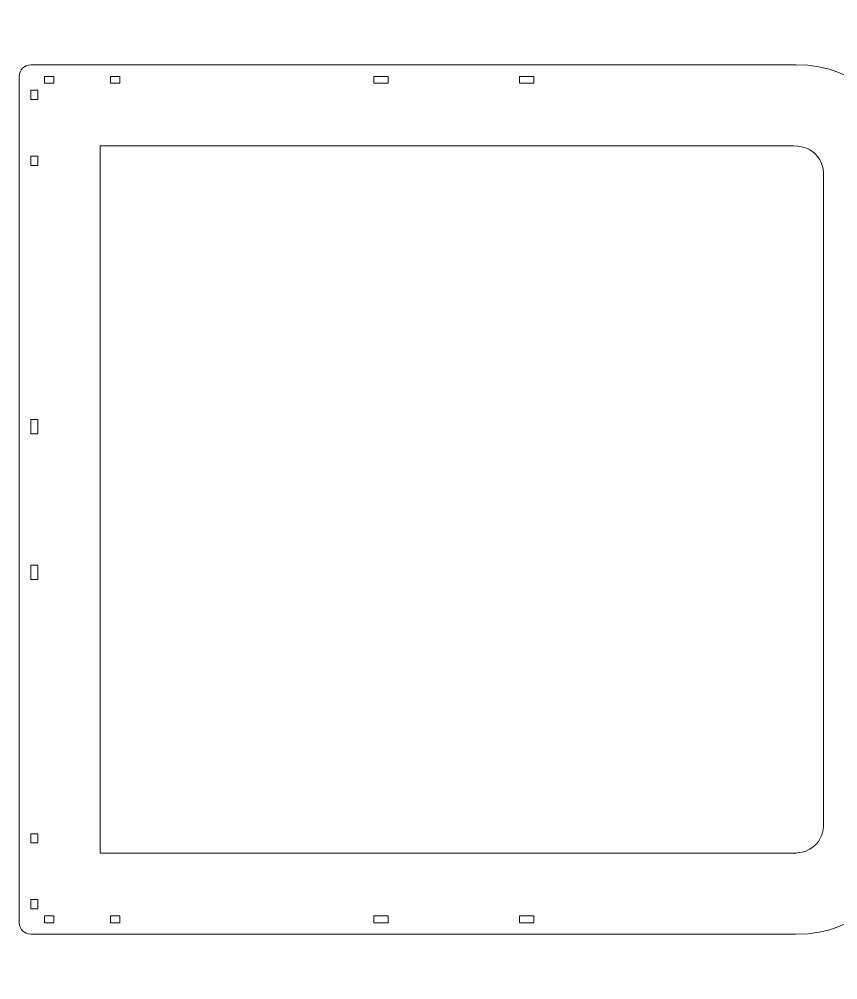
# Model space of a CAD drawing. Header units: millimetres. Extents: x -824 to 903, y -527 to 785.
# Drawn here: x -416.1 to -62.9, y -526.8 to -112.4 of the extents above; entities that cross this region are included whole.
import ezdxf

# ---------------------------------------------------------------- set-up
doc = ezdxf.new("R2010")
doc.units = ezdxf.units.MM
doc.header["$MEASUREMENT"] = 0
doc.layers.add('Camada 1', color=7, linetype='Continuous')

msp = doc.modelspace()

# ---------------------------------------------------------------- linework, layer by layer
at = {"layer": 'Camada 1', "color": 250, "lineweight": 9}
for points, knots in [([(-33.9859, -460.3039), (-33.9859, -460.3039), (-33.95, -413.2754), (-33.95, -413.2754), (-33.95, -413.2754), (-33.95, -413.2754), (-17.2478, -413.2754), (-17.2478, -413.2754), (-17.2478, -413.2754), (-16.602, -416.7493), (-13.6277, -433.8933), (-12.9724, -435.8659), (-12.9724, -435.8659), (-12.2849, -437.9355), (-5.3875, -455.9676), (-4.6896, -457.2332), (-4.6896, -457.2332), (-3.6372, -459.1415), (6.4325, -475.6172), (7.3485, -476.7332), (7.3485, -476.7332), (8.7331, -478.42), (21.6334, -492.7814), (22.7385, -493.7128), (22.7385, -493.7128), (24.4075, -495.1193), (39.7084, -506.8889), (40.9653, -507.6036), (40.9653, -507.6036), (42.8607, -508.6814), (60.0535, -517.467), (61.4181, -517.9402), (61.4181, -517.9402), (63.4818, -518.6558), (81.9795, -524.159), (83.4116, -524.3765), (83.4116, -524.3765), (85.5927, -524.7076), (104.7914, -526.752), (106.2304, -526.6954), (106.2304, -526.6954), (108.551, -526.6042), (127.6054, -525.141), (129.0507, -524.8239), (129.0507, -524.8239), (129.0507, -524.8239), (151.834, -518.7188), (151.834, -518.7188), (151.834, -518.7188), (151.834, -518.7188), (161.6047, -524.3515), (161.6047, -524.3515), (161.6047, -524.3515), (161.6047, -524.3515), (165.0638, -524.8046), (165.0638, -524.8046), (165.0638, -524.8046), (165.0638, -524.8046), (181.6641, -520.3452), (181.6641, -520.3452), (181.6641, -520.3452), (181.6641, -520.3452), (184.4304, -518.2196), (184.4304, -518.2196), (184.4304, -518.2196), (184.4304, -518.2196), (193.0153, -503.328), (193.0153, -503.328), (193.0153, -503.328), (193.0153, -503.328), (193.4684, -499.8691), (193.4684, -499.8691), (193.4684, -499.8691), (193.4684, -499.8691), (189.0089, -483.2687), (189.0089, -483.2687), (189.0089, -483.2687), (189.0089, -483.2687), (186.8834, -480.5023), (186.8834, -480.5023), (186.8834, -480.5023), (186.8834, -480.5023), (171.9918, -471.9175), (171.9918, -471.9175), (171.9918, -471.9175), (171.9918, -471.9175), (168.5328, -471.4643), (168.5328, -471.4643), (168.5328, -471.4643), (168.5328, -471.4643), (151.9324, -475.924), (151.9324, -475.924), (151.9324, -475.924), (151.9324, -475.924), (149.1662, -478.0494), (149.1662, -478.0494), (149.1662, -478.0494), (149.1662, -478.0494), (143.5311, -487.8238), (143.5311, -487.8238), (143.5311, -487.8238), (143.5311, -487.8238), (123.2106, -493.2688), (123.2106, -493.2688), (123.2106, -493.2688), (123.2106, -493.2688), (106.2189, -494.6061), (106.2189, -494.6061), (106.2189, -494.6061), (106.2189, -494.6061), (89.2682, -492.8245), (89.2682, -492.8245), (89.2682, -492.8245), (89.2682, -492.8245), (72.926, -487.9838), (72.926, -487.9838), (72.926, -487.9838), (72.926, -487.9838), (57.7396, -480.2459), (57.7396, -480.2459), (57.7396, -480.2459), (57.7396, -480.2459), (44.2176, -469.8701), (44.2176, -469.8701), (44.2176, -469.8701), (44.2176, -469.8701), (32.8129, -457.2039), (32.8129, -457.2039), (32.8129, -457.2039), (32.8129, -457.2039), (23.9074, -442.6713), (23.9074, -442.6713), (23.9074, -442.6713), (23.9074, -442.6713), (17.7994, -426.7593), (17.7994, -426.7593), (17.7994, -426.7593), (17.7994, -426.7593), (14.6933, -410.0006), (14.6933, -410.0006), (14.6933, -410.0006), (14.6933, -410.0006), (14.6933, -351.5742), (14.6933, -351.5742), (14.6933, -351.5742), (14.6933, -351.5742), (46.6847, -351.5742), (46.6847, -351.5742), (46.6847, -351.5742), (46.6847, -351.5742), (46.6847, -339.2986), (46.6847, -339.2986), (46.6847, -339.2986), (46.6847, -339.2986), (48.1901, -336.2233), (48.1901, -336.2233), (48.1901, -336.2233), (52.7993, -325.7287), (52.7993, -313.4369), (48.1901, -302.9424), (48.1901, -302.9424), (48.1901, -302.9424), (46.6847, -299.8671), (46.6847, -299.8671), (46.6847, -299.8671), (46.6847, -299.8671), (46.6847, -287.5914), (46.6847, -287.5914), (46.6847, -287.5914), (46.6847, -287.5914), (14.6933, -287.5914), (14.6933, -287.5914), (14.6933, -287.5914), (14.6933, -287.5914), (14.6933, -229.1651), (14.6933, -229.1651), (14.6933, -229.1651), (14.6933, -229.1651), (17.7994, -212.4064), (17.7994, -212.4064), (17.7994, -212.4064), (17.7994, -212.4064), (23.9074, -196.4944), (23.9074, -196.4944), (23.9074, -196.4944), (23.9074, -196.4944), (32.8129, -181.9618), (32.8129, -181.9618), (32.8129, -181.9618), (32.8129, -181.9618), (44.2176, -169.2955), (44.2176, -169.2955), (44.2176, -169.2955), (44.2176, -169.2955), (57.7396, -158.9198), (57.7396, -158.9198), (57.7396, -158.9198), (57.7396, -158.9198), (72.926, -151.1819), (72.926, -151.1819), (72.926, -151.1819), (72.926, -151.1819), (89.2682, -146.3412), (89.2682, -146.3412), (89.2682, -146.3412), (89.2682, -146.3412), (106.2189, -144.5595), (106.2189, -144.5595), (106.2189, -144.5595), (106.2189, -144.5595), (123.2106, -145.8968), (123.2106, -145.8968), (123.2106, -145.8968), (123.2106, -145.8968), (143.5311, -151.3419), (143.5311, -151.3419), (143.5311, -151.3419), (143.5311, -151.3419), (149.1662, -161.1162), (149.1662, -161.1162), (149.1662, -161.1162), (149.1662, -161.1162), (151.9324, -163.2417), (151.9324, -163.2417), (151.9324, -163.2417), (151.9324, -163.2417), (168.5328, -167.7013), (168.5328, -167.7013), (168.5328, -167.7013), (168.5328, -167.7013), (171.9918, -167.2481), (171.9918, -167.2481), (171.9918, -167.2481), (171.9918, -167.2481), (186.8834, -158.6633), (186.8834, -158.6633), (186.8834, -158.6633), (186.8834, -158.6633), (189.0089, -155.897), (189.0089, -155.897), (189.0089, -155.897), (189.0089, -155.897), (193.4684, -139.2966), (193.4684, -139.2966), (193.4684, -139.2966), (193.4684, -139.2966), (193.0153, -135.8377), (193.0153, -135.8377), (193.0153, -135.8377), (193.0153, -135.8377), (184.4304, -120.946), (184.4304, -120.946), (184.4304, -120.946), (184.4304, -120.946), (181.6641, -118.8205), (181.6641, -118.8205), (181.6641, -118.8205), (181.6641, -118.8205), (165.0638, -114.3611), (165.0638, -114.3611), (165.0638, -114.3611), (165.0638, -114.3611), (161.6047, -114.8141), (161.6047, -114.8141), (161.6047, -114.8141), (161.6047, -114.8141), (151.834, -120.4468), (151.834, -120.4468), (151.834, -120.4468), (151.2244, -120.5268), (131.2115, -114.5739), (128.2387, -114.2023), (128.2387, -114.2023), (126.1389, -113.9398), (106.8101, -112.3965), (105.4061, -112.4703), (105.4061, -112.4703), (103.405, -112.5754), (83.9397, -114.6199), (82.6041, -114.9498), (82.6041, -114.9498), (80.488, -115.4725), (61.9688, -120.9345), (60.6529, -121.5306), (60.6529, -121.5306), (58.6684, -122.4297), (41.453, -131.1761), (40.2684, -132.0017), (40.2684, -132.0017), (38.4797, -133.2484), (23.1487, -144.9837), (22.1335, -146.012), (22.1335, -146.012), (20.603, -147.5625), (7.6657, -161.8971), (6.8555, -163.0926), (6.8555, -163.0926), (5.6334, -164.8957), (-4.4756, -181.3491), (-5.0539, -182.6714), (-5.0539, -182.6714), (-5.9298, -184.6739), (-12.866, -202.6793), (-13.196, -204.0927), (-13.196, -204.0927), (-13.196, -204.0927), (-17.2478, -225.8902), (-17.2478, -225.8902), (-17.2478, -225.8902), (-17.2478, -225.8902), (-33.95, -225.8902), (-33.95, -225.8902), (-33.95, -225.8902), (-33.95, -225.8902), (-33.9859, -178.8618), (-33.9859, -178.8618), (-33.9859, -178.8618), (-34.0068, -151.3817), (-53.8359, -132.0421), (-80.8057, -132.0421), (-80.8057, -132.0421), (-80.8057, -132.0421), (-411.0669, -132.0421), (-411.0669, -132.0421), (-411.0669, -132.0421), (-413.8443, -132.133), (-415.9746, -134.2633), (-416.0655, -137.0407), (-416.0655, -137.0407), (-416.0655, -137.0407), (-416.0655, -502.1249), (-416.0655, -502.1249), (-416.0655, -502.1249), (-415.9746, -504.9023), (-413.8443, -507.0327), (-411.0669, -507.1235), (-411.0669, -507.1235), (-411.0669, -507.1235), (-80.8057, -507.1235), (-80.8057, -507.1235), (-80.8057, -507.1235), (-53.495, -507.1235), (-34.0068, -487.6728), (-33.9859, -460.3039)], [0, 0, 0, 0, 0.01149425, 0.01149425, 0.01149425, 0.01149425, 0.02298851, 0.02298851, 0.02298851, 0.02298851, 0.03448276, 0.03448276, 0.03448276, 0.03448276, 0.04597701, 0.04597701, 0.04597701, 0.04597701, 0.05747126, 0.05747126, 0.05747126, 0.05747126, 0.06896552, 0.06896552, 0.06896552, 0.06896552, 0.08045977, 0.08045977, 0.08045977, 0.08045977, 0.09195402, 0.09195402, 0.09195402, 0.09195402, 0.10344828, 0.10344828, 0.10344828, 0.10344828, 0.11494253, 0.11494253, 0.11494253, 0.11494253, 0.12643678, 0.12643678, 0.12643678, 0.12643678, 0.13793103, 0.13793103, 0.13793103, 0.13793103, 0.14942529, 0.14942529, 0.14942529, 0.14942529, 0.16091954, 0.16091954, 0.16091954, 0.16091954, 0.17241379, 0.17241379, 0.17241379, 0.17241379, 0.18390805, 0.18390805, 0.18390805, 0.18390805, 0.1954023, 0.1954023, 0.1954023, 0.1954023, 0.20689655, 0.20689655, 0.20689655, 0.20689655, 0.2183908, 0.2183908, 0.2183908, 0.2183908, 0.22988506, 0.22988506, 0.22988506, 0.22988506, 0.24137931, 0.24137931, 0.24137931, 0.24137931, 0.25287356, 0.25287356, 0.25287356, 0.25287356, 0.26436782, 0.26436782, 0.26436782, 0.26436782, 0.27586207, 0.27586207, 0.27586207, 0.27586207, 0.28735632, 0.28735632, 0.28735632, 0.28735632, 0.29885057, 0.29885057, 0.29885057, 0.29885057, 0.31034483, 0.31034483, 0.31034483, 0.31034483, 0.32183908, 0.32183908, 0.32183908, 0.32183908, 0.33333333, 0.33333333, 0.33333333, 0.33333333, 0.34482759, 0.34482759, 0.34482759, 0.34482759, 0.35632184, 0.35632184, 0.35632184, 0.35632184, 0.36781609, 0.36781609, 0.36781609, 0.36781609, 0.37931034, 0.37931034, 0.37931034, 0.37931034, 0.3908046, 0.3908046, 0.3908046, 0.3908046, 0.40229885, 0.40229885, 0.40229885, 0.40229885, 0.4137931, 0.4137931, 0.4137931, 0.4137931, 0.42528736, 0.42528736, 0.42528736, 0.42528736, 0.43678161, 0.43678161, 0.43678161, 0.43678161, 0.44827586, 0.44827586, 0.44827586, 0.44827586, 0.45977011, 0.45977011, 0.45977011, 0.45977011, 0.47126437, 0.47126437, 0.47126437, 0.47126437, 0.48275862, 0.48275862, 0.48275862, 0.48275862, 0.49425287, 0.49425287, 0.49425287, 0.49425287, 0.50574713, 0.50574713, 0.50574713, 0.50574713, 0.51724138, 0.51724138, 0.51724138, 0.51724138, 0.52873563, 0.52873563, 0.52873563, 0.52873563, 0.54022989, 0.54022989, 0.54022989, 0.54022989, 0.55172414, 0.55172414, 0.55172414, 0.55172414, 0.56321839, 0.56321839, 0.56321839, 0.56321839, 0.57471264, 0.57471264, 0.57471264, 0.57471264, 0.5862069, 0.5862069, 0.5862069, 0.5862069, 0.59770115, 0.59770115, 0.59770115, 0.59770115, 0.6091954, 0.6091954, 0.6091954, 0.6091954, 0.62068966, 0.62068966, 0.62068966, 0.62068966, 0.63218391, 0.63218391, 0.63218391, 0.63218391, 0.64367816, 0.64367816, 0.64367816, 0.64367816, 0.65517241, 0.65517241, 0.65517241, 0.65517241, 0.66666667, 0.66666667, 0.66666667, 0.66666667, 0.67816092, 0.67816092, 0.67816092, 0.67816092, 0.68965517, 0.68965517, 0.68965517, 0.68965517, 0.70114943, 0.70114943, 0.70114943, 0.70114943, 0.71264368, 0.71264368, 0.71264368, 0.71264368, 0.72413793, 0.72413793, 0.72413793, 0.72413793, 0.73563218, 0.73563218, 0.73563218, 0.73563218, 0.74712644, 0.74712644, 0.74712644, 0.74712644, 0.75862069, 0.75862069, 0.75862069, 0.75862069, 0.77011494, 0.77011494, 0.77011494, 0.77011494, 0.7816092, 0.7816092, 0.7816092, 0.7816092, 0.79310345, 0.79310345, 0.79310345, 0.79310345, 0.8045977, 0.8045977, 0.8045977, 0.8045977, 0.81609195, 0.81609195, 0.81609195, 0.81609195, 0.82758621, 0.82758621, 0.82758621, 0.82758621, 0.83908046, 0.83908046, 0.83908046, 0.83908046, 0.85057471, 0.85057471, 0.85057471, 0.85057471, 0.86206897, 0.86206897, 0.86206897, 0.86206897, 0.87356322, 0.87356322, 0.87356322, 0.87356322, 0.88505747, 0.88505747, 0.88505747, 0.88505747, 0.89655172, 0.89655172, 0.89655172, 0.89655172, 0.90804598, 0.90804598, 0.90804598, 0.90804598, 0.91954023, 0.91954023, 0.91954023, 0.91954023, 0.93103448, 0.93103448, 0.93103448, 0.93103448, 0.94252874, 0.94252874, 0.94252874, 0.94252874, 0.95402299, 0.95402299, 0.95402299, 0.95402299, 0.96551724, 0.96551724, 0.96551724, 0.96551724, 0.97701149, 0.97701149, 0.97701149, 0.97701149, 1, 1, 1, 1]), ([(-405.0988, -140.0399), (-405.0988, -140.0399), (-401.0999, -140.0399), (-401.0999, -140.0399), (-401.0999, -140.0399), (-401.0999, -140.0399), (-401.0999, -137.0407), (-401.0999, -137.0407), (-401.0999, -137.0407), (-401.0999, -137.0407), (-405.0988, -137.0407), (-405.0988, -137.0407), (-405.0988, -137.0407), (-405.0988, -137.0407), (-405.0988, -140.0399), (-405.0988, -140.0399)], [0, 0, 0, 0, 0.2, 0.2, 0.2, 0.2, 0.4, 0.4, 0.4, 0.4, 0.6, 0.6, 0.6, 0.6, 1, 1, 1, 1]), ([(-372.7076, -140.0399), (-372.7076, -140.0399), (-372.7076, -137.0407), (-372.7076, -137.0407), (-372.7076, -137.0407), (-372.7076, -137.0407), (-376.7065, -137.0407), (-376.7065, -137.0407), (-376.7065, -137.0407), (-376.7065, -137.0407), (-376.7065, -140.0399), (-376.7065, -140.0399), (-376.7065, -140.0399), (-376.7065, -140.0399), (-372.7076, -140.0399), (-372.7076, -140.0399)], [0, 0, 0, 0, 0.2, 0.2, 0.2, 0.2, 0.4, 0.4, 0.4, 0.4, 0.6, 0.6, 0.6, 0.6, 1, 1, 1, 1]), ([(-256.8189, -137.0407), (-256.8189, -137.0407), (-256.8189, -140.0399), (-256.8189, -140.0399), (-256.8189, -140.0399), (-256.8189, -140.0399), (-263.0252, -140.0399), (-263.0252, -140.0399), (-263.0252, -140.0399), (-263.0252, -140.0399), (-263.0252, -137.0407), (-263.0252, -137.0407), (-263.0252, -137.0407), (-263.0252, -137.0407), (-256.8189, -137.0407), (-256.8189, -137.0407)], [0, 0, 0, 0, 0.2, 0.2, 0.2, 0.2, 0.4, 0.4, 0.4, 0.4, 0.6, 0.6, 0.6, 0.6, 1, 1, 1, 1]), ([(-200.2308, -140.0399), (-200.2308, -140.0399), (-200.2308, -137.0407), (-200.2308, -137.0407), (-200.2308, -137.0407), (-200.2308, -137.0407), (-194.0244, -137.0407), (-194.0244, -137.0407), (-194.0244, -137.0407), (-194.0244, -137.0407), (-194.0244, -140.0399), (-194.0244, -140.0399), (-194.0244, -140.0399), (-194.0244, -140.0399), (-200.2308, -140.0399), (-200.2308, -140.0399)], [0, 0, 0, 0, 0.2, 0.2, 0.2, 0.2, 0.4, 0.4, 0.4, 0.4, 0.6, 0.6, 0.6, 0.6, 1, 1, 1, 1]), ([(-408.0677, -143.0391), (-408.0677, -143.0391), (-408.0677, -147.038), (-408.0677, -147.038), (-408.0677, -147.038), (-408.0677, -147.038), (-411.0669, -147.038), (-411.0669, -147.038), (-411.0669, -147.038), (-411.0669, -147.038), (-411.0669, -143.0391), (-411.0669, -143.0391), (-411.0669, -143.0391), (-411.0669, -143.0391), (-408.0677, -143.0391), (-408.0677, -143.0391)], [0, 0, 0, 0, 0.2, 0.2, 0.2, 0.2, 0.4, 0.4, 0.4, 0.4, 0.6, 0.6, 0.6, 0.6, 1, 1, 1, 1]), ([(-381.075, -472.1329), (-381.075, -472.1329), (-381.075, -167.0327), (-381.075, -167.0327), (-381.075, -167.0327), (-381.075, -167.0327), (-81.9511, -167.0327), (-81.9511, -167.0327), (-81.9511, -167.0327), (-77.1552, -167.1897), (-73.1429, -168.7242), (-70.639, -173.0612), (-70.639, -173.0612), (-69.4038, -175.2006), (-69.0562, -177.5724), (-68.9765, -180.0072), (-68.9765, -180.0072), (-68.9765, -180.0072), (-68.9765, -459.1585), (-68.9765, -459.1585), (-68.9765, -459.1585), (-69.1335, -463.9542), (-70.6683, -467.9667), (-75.005, -470.4706), (-75.005, -470.4706), (-77.1443, -471.7058), (-79.5164, -472.0533), (-81.9511, -472.1329), (-81.9511, -472.1329), (-81.9511, -472.1329), (-381.075, -472.1329), (-381.075, -472.1329)], [0, 0, 0, 0, 0.11111111, 0.11111111, 0.11111111, 0.11111111, 0.22222222, 0.22222222, 0.22222222, 0.22222222, 0.33333333, 0.33333333, 0.33333333, 0.33333333, 0.44444444, 0.44444444, 0.44444444, 0.44444444, 0.55555556, 0.55555556, 0.55555556, 0.55555556, 0.66666667, 0.66666667, 0.66666667, 0.66666667, 0.77777778, 0.77777778, 0.77777778, 0.77777778, 1, 1, 1, 1]), ([(-411.0669, -171.4314), (-411.0669, -171.4314), (-408.0677, -171.4314), (-408.0677, -171.4314), (-408.0677, -171.4314), (-408.0677, -171.4314), (-408.0677, -175.4304), (-408.0677, -175.4304), (-408.0677, -175.4304), (-408.0677, -175.4304), (-411.0669, -175.4304), (-411.0669, -175.4304), (-411.0669, -175.4304), (-411.0669, -175.4304), (-411.0669, -171.4314), (-411.0669, -171.4314)], [0, 0, 0, 0, 0.2, 0.2, 0.2, 0.2, 0.4, 0.4, 0.4, 0.4, 0.6, 0.6, 0.6, 0.6, 1, 1, 1, 1]), ([(-408.0677, -291.2888), (-408.0677, -291.2888), (-411.0669, -291.2888), (-411.0669, -291.2888), (-411.0669, -291.2888), (-411.0669, -291.2888), (-411.0669, -285.0824), (-411.0669, -285.0824), (-411.0669, -285.0824), (-411.0669, -285.0824), (-408.0677, -285.0824), (-408.0677, -285.0824), (-408.0677, -285.0824), (-408.0677, -285.0824), (-408.0677, -291.2888), (-408.0677, -291.2888)], [0, 0, 0, 0, 0.2, 0.2, 0.2, 0.2, 0.4, 0.4, 0.4, 0.4, 0.6, 0.6, 0.6, 0.6, 1, 1, 1, 1]), ([(-408.0677, -354.0833), (-408.0677, -354.0833), (-408.0677, -347.8768), (-408.0677, -347.8768), (-408.0677, -347.8768), (-408.0677, -347.8768), (-411.0669, -347.8768), (-411.0669, -347.8768), (-411.0669, -347.8768), (-411.0669, -347.8768), (-411.0669, -354.0833), (-411.0669, -354.0833), (-411.0669, -354.0833), (-411.0669, -354.0833), (-408.0677, -354.0833), (-408.0677, -354.0833)], [0, 0, 0, 0, 0.2, 0.2, 0.2, 0.2, 0.4, 0.4, 0.4, 0.4, 0.6, 0.6, 0.6, 0.6, 1, 1, 1, 1]), ([(-408.0677, -463.7353), (-408.0677, -463.7353), (-411.0669, -463.7353), (-411.0669, -463.7353), (-411.0669, -463.7353), (-411.0669, -463.7353), (-411.0669, -467.7342), (-411.0669, -467.7342), (-411.0669, -467.7342), (-411.0669, -467.7342), (-408.0677, -467.7342), (-408.0677, -467.7342), (-408.0677, -467.7342), (-408.0677, -467.7342), (-408.0677, -463.7353), (-408.0677, -463.7353)], [0, 0, 0, 0, 0.2, 0.2, 0.2, 0.2, 0.4, 0.4, 0.4, 0.4, 0.6, 0.6, 0.6, 0.6, 1, 1, 1, 1]), ([(-408.0677, -492.1276), (-408.0677, -492.1276), (-411.0669, -492.1276), (-411.0669, -492.1276), (-411.0669, -492.1276), (-411.0669, -492.1276), (-411.0669, -496.1266), (-411.0669, -496.1266), (-411.0669, -496.1266), (-411.0669, -496.1266), (-408.0677, -496.1266), (-408.0677, -496.1266), (-408.0677, -496.1266), (-408.0677, -496.1266), (-408.0677, -492.1276), (-408.0677, -492.1276)], [0, 0, 0, 0, 0.2, 0.2, 0.2, 0.2, 0.4, 0.4, 0.4, 0.4, 0.6, 0.6, 0.6, 0.6, 1, 1, 1, 1]), ([(-401.0999, -499.1258), (-401.0999, -499.1258), (-401.0999, -502.1249), (-401.0999, -502.1249), (-401.0999, -502.1249), (-401.0999, -502.1249), (-405.0988, -502.1249), (-405.0988, -502.1249), (-405.0988, -502.1249), (-405.0988, -502.1249), (-405.0988, -499.1258), (-405.0988, -499.1258), (-405.0988, -499.1258), (-405.0988, -499.1258), (-401.0999, -499.1258), (-401.0999, -499.1258)], [0, 0, 0, 0, 0.2, 0.2, 0.2, 0.2, 0.4, 0.4, 0.4, 0.4, 0.6, 0.6, 0.6, 0.6, 1, 1, 1, 1]), ([(-376.7065, -502.1249), (-376.7065, -502.1249), (-376.7065, -499.1258), (-376.7065, -499.1258), (-376.7065, -499.1258), (-376.7065, -499.1258), (-372.7076, -499.1258), (-372.7076, -499.1258), (-372.7076, -499.1258), (-372.7076, -499.1258), (-372.7076, -502.1249), (-372.7076, -502.1249), (-372.7076, -502.1249), (-372.7076, -502.1249), (-376.7065, -502.1249), (-376.7065, -502.1249)], [0, 0, 0, 0, 0.2, 0.2, 0.2, 0.2, 0.4, 0.4, 0.4, 0.4, 0.6, 0.6, 0.6, 0.6, 1, 1, 1, 1]), ([(-263.0252, -499.1258), (-263.0252, -499.1258), (-263.0252, -502.1249), (-263.0252, -502.1249), (-263.0252, -502.1249), (-263.0252, -502.1249), (-256.8189, -502.1249), (-256.8189, -502.1249), (-256.8189, -502.1249), (-256.8189, -502.1249), (-256.8189, -499.1258), (-256.8189, -499.1258), (-256.8189, -499.1258), (-256.8189, -499.1258), (-263.0252, -499.1258), (-263.0252, -499.1258)], [0, 0, 0, 0, 0.2, 0.2, 0.2, 0.2, 0.4, 0.4, 0.4, 0.4, 0.6, 0.6, 0.6, 0.6, 1, 1, 1, 1]), ([(-200.2308, -502.1249), (-200.2308, -502.1249), (-194.0244, -502.1249), (-194.0244, -502.1249), (-194.0244, -502.1249), (-194.0244, -502.1249), (-194.0244, -499.1258), (-194.0244, -499.1258), (-194.0244, -499.1258), (-194.0244, -499.1258), (-200.2308, -499.1258), (-200.2308, -499.1258), (-200.2308, -499.1258), (-200.2308, -499.1258), (-200.2308, -502.1249), (-200.2308, -502.1249)], [0, 0, 0, 0, 0.2, 0.2, 0.2, 0.2, 0.4, 0.4, 0.4, 0.4, 0.6, 0.6, 0.6, 0.6, 1, 1, 1, 1])]:
    msp.add_open_spline(points, degree=3, knots=knots, dxfattribs=at)

doc.saveas('drawing.dxf')
